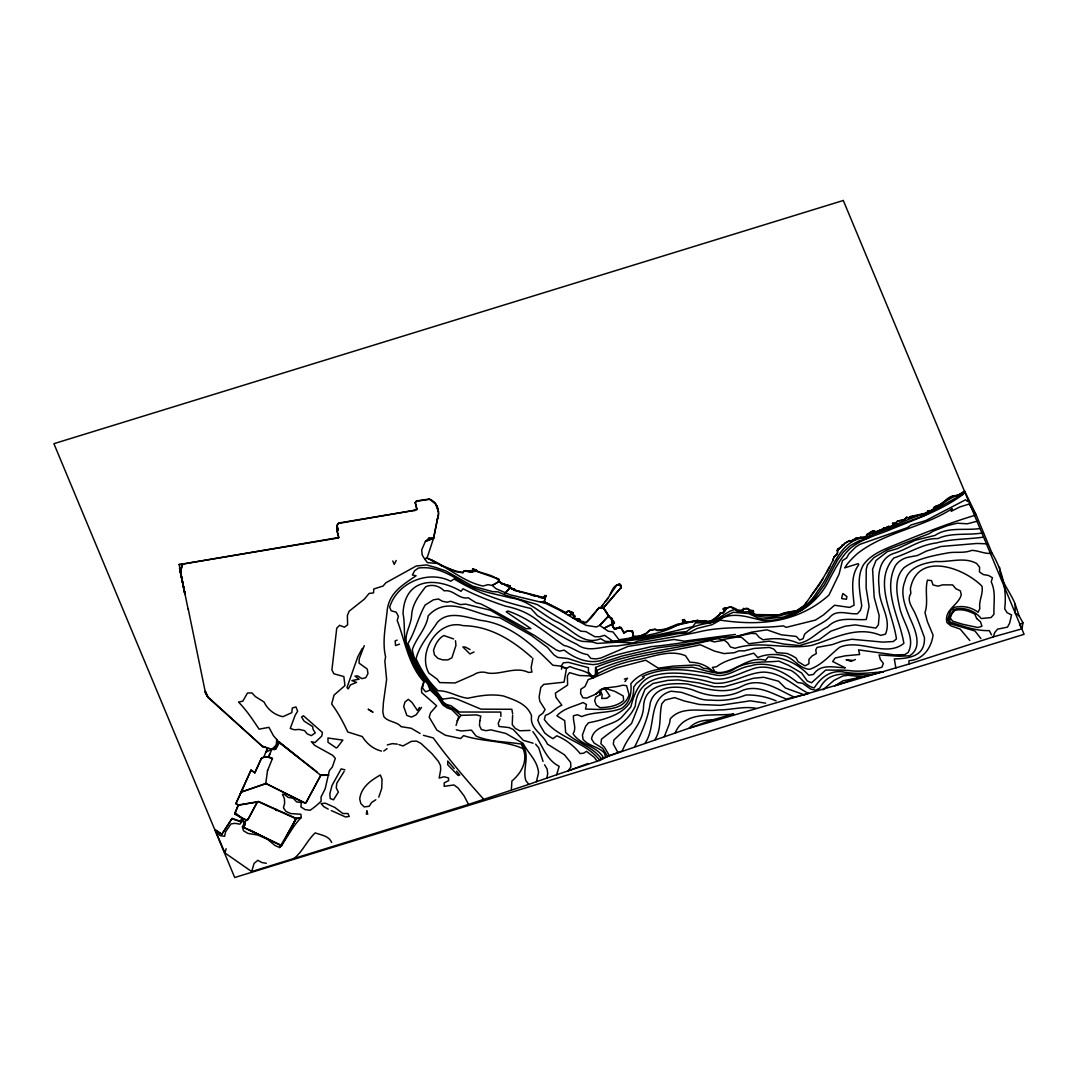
<?xml version="1.0" encoding="UTF-8"?>
<svg xmlns="http://www.w3.org/2000/svg" width="1078" height="1078" viewBox="0 0 1078 1078"><rect width="100%" height="100%" fill="white"/><g stroke="black" fill="none" stroke-linecap="round" stroke-linejoin="round"><path stroke-width="1.5" d="M600.244 759.006L689.125 728.202L908.943 664.061L908.997 660.625C922.768 660.086 931.446 647.905 933.063 635.063L927.43 621.75L924.978 612.654C928.562 602.063 924.614 590.784 927.444 580.166L931.473 580.584L933.063 584.977L938.049 586.149L942.684 584.842L952.656 584.909L955.755 588.655L960.336 590.879L961.28 594.706C958.733 605.23 943.654 609.784 946.956 622.612L950.742 625.779L960.228 629.134L969.796 640.494M465.305 571.111L471.665 572.054L472.757 568.672L476.489 570.181L476.409 571.273L498.279 578.994L499.154 580.651C493.118 574.655 484.049 574.062 476.489 570.895L471.733 571.677L463.688 571.057L463.513 571.987M561.517 669.29L561.638 667.107L566.476 668.427L569.939 666.5C577.606 670.368 588.022 670.112 593.035 677.981L616.09 668.01L645.695 660.208L658.24 668.144L673.494 666.11L694.192 665.018L699.258 665.732L703.355 668.266L708.098 668.791C727.273 682.387 744.79 654.265 765.528 660.315L768.048 657.001C783.383 656.785 798.515 664.008 808.756 675.273L813.513 674.41C820.816 663.253 834.372 667.511 845.314 667.848L832.661 661.528L835.194 657.984L845.179 655.828L859.638 654.494L858.573 649.859L894.349 654.885L904.725 654.629L908.08 652.567C916.084 638.028 902.865 622.302 899.753 607.938C896.869 594.625 893.406 578.657 904.011 567.675C915.882 559.091 931.756 555.884 946.241 553.23C954.609 551.222 963.557 553.728 971.682 550.386C978.635 550.427 985.036 554.402 992.056 553.23C1001.92 569.575 1007.162 589.693 1004.683 608.72L1007.068 612.668L1011.541 614.945L1009.655 623.097L1007.485 627.153L997.541 629.161L994.765 632.503L993.202 636.923L908.943 664.061M512.602 715.32L512.252 724.685L515.351 728.432L519.717 730.763L530.08 730.426M476.489 570.181L476.409 571.273L471.463 571.663M479.831 720.845L479.467 725.481L481.394 729.55L485.935 730.682L491.002 729.873L505.946 733.498L523.046 743.335C528.26 753.414 537.612 760.677 538.555 772.751L536.426 781.698L528.826 784.393L468.539 804.404L251.686 871.563L224.938 852.967L214.913 829.467L221.758 834.237L214.845 829.844M999.589 567.23C999.858 580.692 1010.248 591.66 1015.031 603.747L1015.193 613.059L1019.06 615.834L1022.941 622.72L1022.038 628.811L993.202 636.923M684.543 620.308L685.716 622.235L697.601 621.319L707.976 622.1L712.854 621.346L729.887 611.199L734.59 609.407L738.673 612.142L748.954 611.711C760.044 620.146 775.634 616.993 787.937 613.517C801.506 612.156 811.195 601.645 817.933 590.663C833.577 571.084 837.552 538.987 868.059 536.992L870.876 533.381L877.236 532.074L877.95 530.888C894.767 525.687 910.667 517.723 927.606 512.764L927.754 511.174L930.422 510.81C941.579 505.771 949.381 496.702 961.509 494.196M832.822 560.762L833.011 559.118M682.926 622.41L682.401 619.823L684.53 620.874C685.419 618.327 679.706 621.076 684.301 619.5L685.648 622.626L697.601 620.659L698.854 621.723L704.756 620.915C710.981 623.879 715.792 617.654 720.117 614.15L720.266 612.937L722.974 612.587L727.3 607.83L730.83 606.752L736.139 608.922C740.586 615.363 743.052 606.388 748.294 608.679L749.439 610.418L753.401 611.482L753.185 610.606L749.506 610.027M422.266 555.116L424.705 559.078L427.023 558.081C446.508 565.775 462.422 581.527 483.025 586.068L487.916 584.653L492.269 585.448L496.082 588.736L510.083 594.786L545.495 603.289L559.455 610.094L577.229 620.497L579.25 619.284L580.18 619.715L579.937 621.305L584.492 622.734L586.109 622.626L590.946 618.004L599.152 607.561L603.357 607.844L608.652 616.05L605.432 610.364M267.56 770.393L265.727 783.814L241.054 792.141L235.947 803.447L238.292 805.293L258.343 801.736L296.14 818.781L301.18 817.555L300.883 814.254L290.615 813.567L285.953 811.357L283.433 807.867L284.619 803.339L284.43 798.69L282.423 794.297L284.43 794.459L288.23 797.397L293.189 798.259L296.571 801.843L301.368 802.584L300.87 806.87L305.007 809.565L310.046 810.292A75.46 67.591 10.6 0 0 321.136 801.143L321.028 797.046L325.179 788.746L329.369 770.595L332.361 766.97L335.325 758.333L332.684 755.341L314.722 745.383L311.353 741.691L314.992 742.553L321.796 736.031L322.43 732.488L303.444 715.765L301.597 717.005L304.05 721.074L312.674 726.572L313.065 729.334L315.261 732.919L311.286 735.641L307.311 733.943L304.495 730.601L299.401 729.456L294.254 729.766L290.265 728.418L295.156 715.24L297.636 711.237L295.992 706.925L292.286 708.03L291.801 712.666L282.921 716.695C274.62 715.01 267.708 709.593 264.029 701.967L255.378 696.59L251.982 692.911L247.468 693.019L242.793 701.172L238.521 702.074C246.458 710.119 252.751 719.659 259.111 729.186L268.907 727.327L273.408 735.681L279.296 742.594L320.853 775.365L328.884 775.244L320.934 774.974L305.963 802.665L304.966 802.84L265.794 783.436L241.054 792.141L250.972 770.096L254.907 772.751L250.972 770.096M366.358 814.254L366.843 810.683L367.706 814.227M574.695 616.037L572.324 614.514L568.456 615.12L572.391 614.137L574.062 615.444L572.876 617.775L580.18 619.715L579.937 621.305L577.229 620.497L586.203 625.375L596.498 626.965L599.732 625.375L608.72 615.673M620.955 587.82L620.268 584.438C611.293 583.899 611.172 597.145 605.284 601.578M536.426 781.698L546.869 778.114L547.718 773.519L547.072 768.964L544.619 764.787M337.023 530.322L338.788 537.518L179.069 564.656L338.721 537.895C337.993 533.287 334.638 527.021 338.654 523.032L414.72 510.298L338.586 523.409L336.942 525.727L338.142 530.497L336.942 530.699L338.222 530.12L337.01 525.336M180.201 571.839L182.788 563.551L180.417 572.162L184.864 593.695L179.137 564.279M276.763 739.387L276.291 745.1L272.855 749.412L262.816 746.758L208.054 697.506L205.696 693.127M206.248 694.677L205.305 691.51L208.121 697.116L262.816 746.758M206.626 694.825L206.936 695.323M221.677 834.615L232.107 818.418L240.529 821.342M234.748 813.418L235.22 814.429L235.085 812.772L242.186 818.337L246.323 820.102L247.9 819.671L257.44 801.897L238.359 804.916L234.681 813.796L242.186 818.337M239.72 795.106L243.399 787.156M238.103 805.549L235.004 813.162M238.359 804.916L235.866 803.838L250.904 770.474M241.108 820.223L242.254 817.959L235.287 814.052M244.989 824.468L244.477 822.703L242.402 826.826L243.574 827.325L244.989 824.468L242.254 817.959L246.323 820.102M247.846 819.671L257.507 801.52M261.914 745.949L265.916 747.256M254.907 772.751L261.375 758.427L263.841 756.904L268.489 756.796L272.505 758.4L267.492 770.77M248.883 829.548L281.601 845.704L296.221 818.404L301.18 817.555C292.596 826.193 287.327 837.916 279.701 847.537L275.011 845.516L267.29 839.156L257.885 835.059L247.886 833.402L243.493 830.72L242.402 826.826L281.601 845.704L243.574 827.325L245.07 824.091L244.598 823.147M267.425 748.078L263.773 757.282L261.294 758.804M269.958 753.751L268.409 757.174L263.841 756.904M265.794 783.436L304.899 803.231L305.896 803.056L320.934 774.974M272.491 749.277L275.577 749.183L279.418 742.567M268.489 756.796L272.438 758.777L268.409 757.174L272.128 748.752C273.785 750.463 278.151 744.548 279.377 742.216L276.763 743.55L279.377 742.216M274.89 749.412L272.842 749.143M273.448 748.523C278.488 748.119 272.478 751.11 273.448 748.523L266.212 751.959M280.01 742.944L316.986 771.835M258.424 801.358L275.887 809.295L276.669 810.535L276.952 809.767L296.221 818.404L287.368 835.787M276.952 809.767C276.494 811.734 274.769 807.813 276.884 810.144M298.97 757.928L279.593 742.163M285.603 838.051L296.221 818.404L279.701 847.537M414.504 510.096L416.93 509.678L415.205 502.766L416.418 500.933L429.26 499.02C437.641 501.93 440.376 512.953 437.372 519.353M437.075 505.905L438.49 512.252L435.62 503.925L429.26 499.02M435.62 503.925L433.248 501.647M463.095 572.445C450.159 571.017 438.032 562.945 427.023 558.081L433.612 538.124M438.53 513.478L437.803 517.265M441.859 565.91L432.022 560.331M470.372 571.623L465.507 570.639L463.621 571.434M476.489 570.895L475.91 569.817L471.733 571.677M498.279 578.994L496.662 578.253M498.979 579.721L498.346 578.616L498.858 581.797L492.269 585.448L498.925 581.419L511.241 588.615L514.651 589.316L510.177 587.618L505.164 593.129L510.177 587.618L510.689 588.211M514.408 590.353L514.651 589.316L514.408 590.353L511.309 588.238L514.408 590.353L543.649 597.94C543.595 595.582 547.26 595.42 544.808 595.797M531.05 595.083L534.836 596.053M543.649 597.94L544.875 595.406M544.08 602.023L545.926 595.649L544.08 602.023L540.55 601.672L546.977 603.208L565.654 612.924L568.497 610.835L572.903 612.506L572.324 614.514L568.497 610.835L565.654 612.924M545.198 602.225L544.147 601.645L565.721 612.547M572.391 614.137L572.903 612.493M573.846 618.044L578.63 619.863L579.25 619.284M580.18 619.715L579.182 619.661M584.492 622.734L583.144 621.561L577.229 620.497M586.109 622.626L599.152 607.561M596.916 610.054L598.061 608.612M599.085 607.938L600.783 607.898L603.128 604.286M614.258 595.258L603.357 607.844L608.652 616.05L608.073 614.5M610.054 594.881L616.939 584.788M616.872 585.165L618.651 584.37M608.504 616.185L614.433 622.895L611.765 624.566L612.695 620.591L614.433 622.895L611.765 624.566L614.662 629.363C619.109 624.256 615.498 635.158 611.846 624.189L603.963 628.272L599.732 625.375L608.504 616.185L611.576 618.193L614.352 623.273L603.963 628.272L608.167 631.182L613.032 631.964L619.028 639.766C638.648 636.748 660.14 634.821 677.604 624.984L692.494 621.656M612.695 620.591L611.765 624.566L611.576 618.193L612.614 620.982L611.576 618.193L608.437 616.562M621.049 586.782L620.268 584.438M620.456 585.165L619.419 584.343L620.955 586.257L618.57 584.37M613.409 596.242L620.982 587.591L603.289 608.221L600.864 607.52M616.778 628.393L621.036 627.922L623.825 632.975L627.463 631.075L632.328 630.873L627.531 630.697L623.825 632.975M623.906 632.597L621.103 627.531L619.823 627.126L614.729 628.986L611.846 624.189M633.136 634.861L633.109 635.441M632.436 631.398L633.392 636.828L629.282 638.863L633.46 636.451L640.763 635.858L646.409 633.15L649.67 630.145L655.047 629.094L657.593 630.293L665.678 629.026L677.388 624.189L683.223 623.044L665.598 629.417L657.526 630.67L654.979 629.471L649.589 630.522L646.342 633.527L637.947 636.896L633.392 636.828L632.328 630.873L632.543 632.651M661.636 629.687L663.59 629.741M682.994 622.033L684.988 621.373L682.994 622.033L683.156 623.434M698.854 621.723L697.776 620.308M704.001 621.319L704.837 620.537C710.968 623.96 716.56 616.144 720.117 614.15M717.53 616.36L718.81 615.255M720.266 612.937L722.893 612.964L727.3 607.83C718.433 607.103 728.472 613.894 723.298 608.76L724.066 610.121M723.217 609.151L724.578 608.518M724.524 608.908L730.83 606.752M742.742 610.768L743.483 608.329M749.439 610.418L748.294 608.679M751.245 610.754L753.226 614.164L753.077 612.789L755.624 614.554L778.761 614.932L785.067 612.668L796.817 610.566L803.272 606.186M833.914 556.72C833.173 559.105 836.043 554.294 837.404 553.715M837.323 550.588L841.918 546.209L837.539 549.376L837.714 552.502M837.539 549.376L839.722 548.217M837.875 550.225L837.619 548.998L838.105 550.171L839.789 547.84M843.872 544.956L842.174 545.333L849.383 540.536L851.782 541.264L849.302 540.927L844.451 543.299M856.606 537.693L852.375 540.334L855.164 539.687C856.094 535.874 863.694 539.256 856.538 538.07M868.059 536.992L860.217 537.383L864.987 537.895L867.211 535.281L863.155 538.367M877.303 531.697L875.808 532.128L873.153 530.753L866.887 534.688L869.798 532.734C873.274 529.231 876.683 533.502 880.47 530.214L875.808 532.128L873.072 531.131M877.883 531.265L885.388 528.961L881.804 529.352L877.236 532.074M883.03 529.648L888.501 526.212L890.563 526.846L895.279 523.356L892.584 523.288L895.279 523.356L890.495 527.236L888.42 526.59L881.723 529.729L885.388 528.961M883.394 528.463L883.812 527.694L884.971 528.516M883.502 529.123L883.461 528.085M893.649 524.663L892.517 523.665M896.209 522.278C898.863 519.353 904.294 521.294 906.531 517.278L909.118 517.75L910.358 516.551L927.606 512.764L936.068 507.603M897.489 521.348L901.841 520.351M901.774 520.728L905.264 519.084L906.531 517.278M906.463 517.656L909.118 517.75M909.05 518.127L910.358 516.551M926.716 513.397L927.754 511.174L926.716 513.397L910.29 516.928M927.686 511.551L929.438 510.487M929.357 510.864L930.422 510.81L927.606 512.764M930.354 511.188L933.535 509.059M934.127 507.334L936.149 506.31C942.576 505.232 946.215 498.292 952.588 496.352L958.113 495.516L964.675 491.191L958.194 495.139L952.656 495.974C946.282 497.915 942.657 504.854 936.216 505.919L934.127 507.334L933.467 509.449M422.185 554.537L421.687 549.847L425.406 541.399L433.545 538.501L437.87 516.888M479.872 720.656L480.801 716.075L476.463 714.903L460.912 715.361L453.259 708.92L443.961 704.675C430.324 686.78 413.992 669.896 408.171 647.285C402.067 636.572 411.055 626.439 411.607 615.578C412.133 604.179 419.032 595.379 425.662 586.809C431.982 583.75 439.447 585.933 444.163 590.852C453.218 589.167 459.012 599.691 468.162 597.778L475.897 602.683L480.815 603.936A264.312 236.742 10.6 0 1 494.546 611.118L526.091 628.69L530.915 628.609L506.229 611.859L507.805 610.97C528.57 617.99 546.169 632.84 563.848 645.412C572.364 647.056 579.102 653.578 587.645 654.602L590.838 658.389L595.891 658.941L600.931 657.998L628.272 646.315L674.019 639.47L684.301 641.154L735.371 634.43M456.075 725.427L458.797 716.627L451.722 709.567L446.885 707.801L442.829 704.904L437.291 696.819L430.203 690.028L428.37 685.635M437.668 517.858L433.545 538.501M574.48 616.953L574.062 615.444L574.48 616.953L574.763 615.659M976.668 618.489L974.768 614.083C968.772 610.93 961.643 608.652 954.879 610.377L951.982 613.692L950.203 618.044L949.354 621.831L950.041 623.65L974.97 631.007L980.953 638.607M251.686 871.563L254.098 863.384L257.844 860.311L261.927 862.548L266.306 863.276M532.896 658.375L531.144 667.43L531.899 672.093L528.503 672.443C515.877 666.069 501.378 674.855 488.024 673.103A14.647 13.111 10.6 0 0 473.525 674.895L455.105 682.953L439.703 682.59L436.981 679.005L428.828 673.09C417.024 651.907 438.652 618.583 463.257 625.671C489.951 625.995 512.454 640.251 531.791 657.445M378.796 797.141L381.733 788.328L382.03 779.151L380.332 775.028C370.926 780.364 361.224 787.021 359.715 798.96L360.834 803.568L364.27 806.91L369.202 806.277L371.654 802.45L375.804 799.755M841.851 546.586L842.241 544.956M634.78 746.731C641.572 732.865 648.04 718.662 650.236 703.018C654.993 684.651 678.48 685.298 693.033 689.987C708.906 696.927 726.788 698.638 742.54 690.378C758.157 684.382 772.454 693.882 786.401 699.043L808.716 693.464C793.529 685.945 781.563 672.483 763.547 672.106C746.502 672.793 731.531 684.786 714.121 683.183C688.168 675.744 638.216 666.46 635.306 705.982C628.487 721.398 613.746 729.146 601.47 739.158L600.904 743.739L604.435 747.27L609.393 755.638L622.302 750.935C628.124 734.926 643.472 723.85 643.62 705.349C645.345 683.29 670.327 683.007 687.09 683.964C705.147 688.546 724.497 695.243 742.324 686.066C761.27 676.378 777.885 689.893 794.419 697.143M841.689 597.845L842.848 593.52L846.904 596.579L846.473 599.233L841.985 598.694M224.938 852.967L226.124 848.709M992.056 553.23L976.183 514.961L969.23 504.046L959.636 507.01L951.214 511.322L952.184 508.627C922.593 527.856 885.361 531.71 857.428 553.566A111.681 100.038 10.6 0 0 847.348 563.942L844.694 567.877L858.236 563.632L858.721 564.805C849.909 576.528 853.075 591.674 854.086 605.176L849.666 607.413L834.493 605.257L823.619 614.824L815.494 620.066L786.145 627.369L783.329 625.846C754.789 629.296 725.696 625.051 697.574 632.22C670.961 637.691 643.795 642.097 616.751 646.018C603.357 645.358 588.871 653.618 576.919 644.321C564.737 638.54 552.96 631.425 541.506 623.906C531.387 614.217 519.111 608.935 505.447 606.132C490.827 601.187 476.516 595.797 463.068 588.763L461.034 591.296C435.579 576.42 404.398 577.983 403.037 613.746C405.665 626.035 402.417 639.348 408.346 650.802C412.2 661.434 416.377 672.187 424.206 680.609L421.471 688.37L421.673 692.615L436.644 705.78L430.621 712.666L429.165 717.126L436.455 729.415M595.838 694.138L599.907 690.311L600.325 694.609L595.905 696.94L594.638 700.565L596.269 705.025L600.028 707.653C608.315 707.464 617.276 706.117 623.677 700.417L623.192 695.916L614.487 691.2L604.502 688.182L600.931 689.583L605.351 688.478L603.276 688.667L595.838 694.138L586.701 698.086L582.902 697.749L580.57 693.491L580.88 689.152L585.031 686.511L588.211 679.558L593.035 677.981L589.639 675.839L579.519 675.542L569.507 672.645L567.378 675.785L567.607 685.056L555.399 693.114L555.925 697.264L561.84 705.187C555.696 707.707 551.72 713.434 545.401 715.334L544.323 719.484C557.784 738.578 585.61 741.502 599.745 760.394L609.393 755.638M675.246 732.838C684.746 709.93 713.932 716.627 733.687 713.986L711.925 720.05L689.125 728.202C694.582 721.761 703.759 719.781 711.925 720.05M664.358 736.543L669.519 723.459L670.26 718.851C681.916 705.16 702.816 712.154 718.487 709.93C731.019 710.079 743.483 705.942 756.001 708.313M275.887 809.295L275.591 810.036L276.736 810.144M654.845 739.845C661.959 728.688 658.86 715.859 661.865 703.691L665.018 700.067L674.639 697.601L684.463 701.037L699.393 704.46L720.212 705.322L750.275 700.821L765.676 703.166M546.869 778.114L556.625 774.759L559.172 766.31C544.969 759.181 542.072 743.214 532.842 731.679M266.131 752.336L267.923 748.186M500.084 719.013L498.225 723.325L499.02 726.478L509.018 727.569L513.276 729.523L523.356 740.37L533.098 743.214M275.577 749.183L276.952 746.165L276.291 745.1L272.047 749.129M254.987 772.374L261.375 758.427M364.243 645.641L359.243 658.698L359.041 663.118L367.261 669.061L367.975 673.534L365.765 677.698L361.939 678.655L357.613 675.879L355.026 676.122L359.082 679.194L351.886 680.582L356.575 682.414L350.471 684.88L348.207 688.923L346.968 687.575L357.856 656.623L362.316 648.377M574.547 616.576L573.765 618.422L572.876 617.775M645.008 743.227C656.677 726.99 647.164 697.735 671.055 691.214L681.363 692.332L696.092 697.412A31.491 28.203 10.6 0 0 711.332 700.134C723.109 701.131 734.913 699.433 745.733 695.04C756.123 694.65 766.566 696.819 776.106 700.875M396.192 560.479L394.279 564.387L392.783 560.991M242.254 817.959L240.461 821.732L232.039 818.795M851.701 541.641L852.442 539.957M216.395 832.459L220.33 835.666L224.588 836.285L225.625 831.758L230.975 823.915L234.91 823.336L239.963 824.171L242.793 820.587L244.531 823.525L246.39 819.725L247.967 819.293M829.629 566.637L819.792 584.141L810.616 596.511M826.583 572.674L832.89 560.385M828.995 568.079L829.548 567.015M344.138 771.457L336.754 783.288L336.282 787.924L338.344 792.141L333.506 799.809L330.232 798.542L329.801 793.947L332.051 785.39L341.174 768.884L344.933 769.854M859.799 538.367L860.217 537.383M463.594 571.609L463.014 572.822L456.075 571.704L440.808 565.371M823.201 578.226L806.344 602.683M556.625 774.759L568.227 770.824L570.882 766.903L570.585 762.321L564.36 754.721L547.368 744.076C543.069 733.835 529.487 728.903 531.575 715.9C527.223 703.732 514.556 700.04 503.722 696.065C491.972 693.653 479.562 695.633 467.96 698.248C457.692 697.237 448.677 690.486 438.14 690.796C428.801 681.808 421.255 670.435 416.081 658.712C419.598 644.644 429.799 634.053 437.412 622.302C448.542 609.986 467.057 617.505 480.801 620.376C510.271 623.866 532.775 645.129 552.812 665.207L561.234 666.177L563.309 662.808L568.362 662.35L588.48 667.673L588.372 671.729L592.428 676.836C605.364 668.67 620.039 663.239 635.252 660.086C651.759 657.58 669.168 648.929 685.5 655.72L689.893 662.242C698.396 662.283 706.454 665.099 712.625 671.095L717.369 672.793M421.538 707.464L416 714.916L411.553 717.099L406.851 715.455L403.698 706.535L404.937 702.061L408.319 699.352L411.998 702.425L417.455 710.55L419.544 707.438M832.944 559.495L834.076 557.501M221.758 834.237L232.107 818.418M895.212 523.733L897.556 520.97M457.032 720.899L460.912 715.361M600.783 607.898L607.722 598.142M892.544 525.889L893.716 524.285M337.212 747.485L342.885 740.114L327.941 738.012L328.049 742.311L336.349 748.024M624.944 681.606L627.544 678.21L624.364 679.086M415.205 502.766L416.351 501.31L429.192 499.397M806.411 602.306L803.204 606.564L796.736 610.943L784.986 613.059L778.68 615.322L755.557 614.932L748.954 611.711M722.893 612.964L725.13 610.485M500.893 716.412L500.785 712.073L459.349 712.019L451.278 705.901L446.305 704.379L442.546 701.589L437.156 693.37L427.131 682.307L419.032 670.058L414.451 661.488L408.01 643.431C415.353 631.344 418.075 617.424 425.123 605.081L433.423 599.813L438.463 598.991L442.317 601.241L447.114 602.211L450.604 601.281L460.387 604.596L465.534 604.098L490.315 610.215L534.998 635.75L556.181 649.913L559.63 651.139L564.239 650.101C575.787 659.561 592.927 665.934 606.954 658.052C621.359 652.837 636.599 650.317 651.449 646.598C679.706 644.024 707.815 637.785 735.991 636.546L751.635 632.153L766.903 629.821L781.348 634.821L796.332 636.438L799.633 640.049L803.097 638.715L804.538 634.295C811.545 627.275 821.557 624.553 829.049 618.085C836.609 608.342 847.685 614.662 857.468 613.719L860.473 610.242L861.74 605.957C860.015 592.536 856.201 577.08 863.505 564.724C871.428 553.782 884.661 549.133 896.694 544.228C922.781 533.462 949.341 522.897 976.183 514.961L964.675 491.191L963.422 494.155C940.38 511.336 913.214 519.879 887.113 530.955C874.743 535.537 861.726 539.526 851.216 547.584C841.5 556.059 835.854 567.634 829.75 578.711C817.852 604.408 791.144 622.1 762.483 620.416C749.655 617.748 735.519 612.048 722.732 617.829C711.561 625.307 696.873 621.898 686.699 631.587C659.615 633.621 632.799 643.364 605.081 641.316L600.742 638.715C582.336 646.288 570.949 627.356 555.426 621.224C540.415 613.328 528.301 600.069 510.676 597.859C494.047 593.587 476.503 591.27 461.694 581.729C448.717 573.671 434.164 565.802 418.331 568.079L414.599 570.801L412.389 574.965L416.068 575.787C403.091 584.599 389.145 592.644 387.204 610.283C385.762 625.577 382.003 641.787 385.587 656.745L384.873 661.232L386.611 679.517L383.404 702.64L382.825 711.979L383.808 716.56C388.147 722.247 396.488 721.263 401.178 726.68L411.217 728.27L420.07 733.471M293.944 858.546C302.797 851.472 307.068 840.382 315.234 832.876C321.271 835.248 328.642 835.585 331.674 842.444M942.28 502.954L943.412 502.213M822.905 689.853L833.981 680.42L842.902 675.933L848.009 675.313L863.465 676.755L883.515 671.715C869.703 673.022 856.188 674.572 842.417 671.796C829.966 670.233 820.425 677.954 814.186 687.926C804.04 685.729 799.687 674.612 790.592 670.273C777.669 667.322 764.235 661.299 750.625 665.894C738.848 667.188 728.849 676.997 716.816 675.286C692.399 669.99 665.867 665.369 642.38 676.62L644.213 677.388L636.505 683.331L633.648 687.144C634.821 711.871 607.776 718.959 588.507 722.786L585.65 726.235L582.43 735.021L583.063 739.333C588.615 746.219 598.519 746.528 604.3 752.916L605.849 757.443M742.836 610.364L736.813 610M383.781 751.043L387.042 748.617M982.354 537.275C967.033 539.391 951.348 538.757 936.364 542.975C921.353 544.673 908.228 553.445 893.824 557.946C873.032 581.433 892.8 612.789 896.438 638.944L893.231 641.545L882.895 642.124L851.795 639.241L841.77 641.235L832.243 644.617L817.111 647.393L815.776 649.899L816.329 653.591L811.99 656.017L808.931 659.359L808.945 663.725L805.023 665.867L798.097 661.676L795.995 657.93L791.697 655.464L787.088 653.47L776.726 652.648L773.856 649.131L769.355 647.42L753.94 648.457L744.103 650.91L738.969 650.816L734.32 652.716L724.025 653.578L714.404 651.072L700.323 644.752C665.759 652.675 629.363 655.154 596.875 670.408L596.902 674.868L594.382 676.553L597.913 673.898L595.568 667.43C632.004 652.096 671.89 649.859 709.809 640.534L714.188 641.909L724.335 640.211L727.69 642.892L730.426 646.975L735.034 648.269C760.516 640.17 786.361 650.101 811.936 645.345C834.332 638.499 856.754 625.348 880.713 635.373L885.483 634.147C892.085 618.529 878.503 604.044 879.217 588.224C877.411 574.21 879.298 557.272 895.333 552.906C909.738 548.042 922.013 538.111 937.82 538.596C952.117 532.074 968.381 535.712 983.459 532.761M1022.941 622.72L1019.613 624.755L1022.038 628.811M962.95 494.02L924.264 515.634L872.183 534.715L868.693 537.855L859.031 540.9L850.326 545.589L843.279 552.192L837.646 559.886L824.387 584.842L816.033 596.43L809.672 603.613L802.059 609.73L783.423 617.088L762.887 619.082L757.821 617.856L748.752 613.598L733.283 612.264L710.779 622.855L695.58 622.895L692.682 626.587C665.773 633.487 638.041 639.793 610.269 641.275M427.104 557.703L424.705 559.078L427.4 562.622L437.062 563.457M833.846 557.097L837.336 554.092L837.39 550.211M474.024 651.974L469.9 653.928L462.866 646.921L465.534 647.123L470.075 649.576M588.049 763.507L568.227 770.824L599.745 760.394M617.02 628.366L619.823 627.126M592.428 676.836L596.902 674.868M697.601 621.319L704.082 620.941M855.42 659.52L850.946 661.393L846.109 659.723L852.294 660.369M430.203 690.028L425.675 691.833L422.509 688.06L424.206 680.609L425.729 681.633M397.122 640.13L395.168 640.858L395.532 645.56L399.561 644.132M977.234 521.2L967.411 523.787L957.251 523.207L947.306 525.646L933.198 531.131L929.115 533.704L886.736 550.009L873.975 557.582L867.534 564.683L866.254 569.157L866.119 587.887L869.111 606.564L866.254 619.5C853.048 620.578 838.495 615.767 827.769 626.803C817.636 631.587 809.942 641.612 798.758 643.377C787.587 638.54 775.095 637.624 763.157 639.833L759.249 637.394L755.974 633.635L751.056 633.406L735.991 636.546M858.142 677.846L834.682 685.864L843.05 680.784L863.465 676.755M603.276 688.667C609.771 686.902 616.32 687.319 622.585 685.19L626.574 685.662L629.107 694.704C623.367 712.679 600.379 709.189 585.529 709.081L586.445 704.513L583.09 702.519C574.197 706.454 563.605 708.313 556.881 715.805L564.724 720.656L565.654 732.447C576.514 742.998 593.237 746.771 601.78 759.411M387.298 744.925L392.23 743.658L397.351 744.116M697.668 620.281L685.648 622.626L684.988 621.373M869.771 674.747C852.051 676 830.437 667.471 819.792 688.114L815.75 690.216L810.723 689.098L802.423 683.223L797.572 682.549C784.959 672.389 767.886 662.62 751.42 669.371C737.231 673.952 722.583 683.506 707.438 676.876C690.526 674.141 672.834 670.974 655.909 675.084C640.238 677.86 634.214 693.316 630.859 706.845L621.804 717.099C612.883 726.343 594.328 724.578 591.512 738.834L594.045 743.011L602.589 748.307L607.722 756.5M543.73 597.562L514.476 589.976L521.038 592.159M584.572 622.356L586.189 622.249M605.728 688.141L608.194 688.047M618.489 584.748L620.2 584.815M748.213 609.057L743.416 608.706M979.538 528.597C965.053 530.659 947.643 526.67 935.152 535.362L915.397 540.24L897.233 548.702L887.463 551.545L875.996 560.506L872.587 569.197L874.164 597.266L879.19 615.632L878.368 624.863L875.888 628.097L855.285 624.876L845.058 626.224L830.801 631.182L818.997 639.806L799.593 645.533L784.353 644.118L769.113 641.154L748.806 643.728L741.516 637.3L736.584 637.138L721.371 639.793L718.083 638.634L692.898 643.27L657.095 647.891L622.168 656.003L598.101 663.967L593.062 664.654L582.726 663.293L567.89 658.537L557.703 657.405L553.984 654.885L547.489 647.406L531.063 635.279L499.747 617.681C476.031 616.4 448.61 593.304 428.222 615.821C426.416 628.609 416.256 637.772 412.295 649.711C415.488 669.411 431.227 683.627 442.357 699.137L452.14 697.857L457.139 699.11L480.977 709.162L511.848 709.284L512.656 713.865M528.826 784.393L525.875 780.661C521.981 768.479 531.131 755.004 521.685 744.17C506.498 741.435 490.584 742.297 476.099 736.072L471.436 730.156L461.182 730.965L456.25 729.819M987.354 543.851L976.951 543.46L940.959 546.492L926.433 551.074L917.499 555.48L907.406 557.393A22.53 20.172 10.6 0 0 895.468 565.492C882.37 591.323 899.766 617.937 903.863 643.35C885.725 658.079 859.948 638.257 839.533 647.339C829.858 655.033 821.867 665.153 809.605 669.317C798.502 668.603 793.475 657.162 783.032 655.424C774.597 653.888 765.703 654.063 757.753 657.567L753.751 653.187C741.206 656.906 727.03 658.86 716.533 666.73L712.369 667.403L714.701 671.338M465.507 570.639L470.237 571.111L470.291 572L470.237 571.111M465.426 571.03L470.156 571.488M633.46 636.451L637.947 636.896M698.921 621.332L702.789 621.763M423.371 735.304L433.262 737.918C448.717 759.128 466.019 779.556 483.51 799.067M538.609 597.064L542.396 598.047M502.2 583.548L510.285 585.974L510.096 587.995L510.285 585.974L502.132 583.926L498.925 581.419L502.132 583.926M730.763 607.13L736.732 610.391M398.887 744.615L402.956 745.963L411.365 741.368L416.445 741.071L420.972 743.429L432.022 753.765L438.396 761.391L440.457 765.434L440.7 769.638L439.177 778.073L444.109 776.766L448.475 777.925L448.637 780.62L444.23 782.871L444.176 786.334L453.973 784.959L458.029 787.951L464.052 795.82L468.539 804.404M381.464 751.07C373.311 749.129 366.641 743.537 362.262 736.543L347.776 731.989C343.114 722.125 338.249 712.841 331.66 704.015L334.045 695.081L344.933 685.581L343.855 676.553L333.897 673.79L331.903 669.964L336.754 628.124L339.61 625.321L344.448 627.194L347.628 624.809L347.372 615.605L349.097 611.239L364.27 599.206L369.121 593.439L373.567 592.873L373.77 589.006L383.162 585.974L385.735 582.875L416.162 566.031L426.389 564.926L436.172 567.621L445.888 570.976L472.676 586.149L492.727 591.66L497.861 591.849L507.159 595.73L537.127 604.515L580.907 631.236L585.853 631.587L594.786 636.707L599.691 636.775L604.556 635.292L612.25 640.723M472.69 569.063L476.422 570.558M373.001 712.221L368.15 709.203L372.516 711.871M568.429 611.213L572.822 612.883M453.609 638.944L443.853 635.535C438.328 638.392 435.229 644.617 433.504 650.371L434.488 654.966L437.951 658.362L442.788 659.898L447.963 659.871L451.884 657.796L455.954 645.399L455.468 640.736M804.646 694.933L785.404 688.034L778.545 681.202L763.669 677.267L753.468 678.264L724.295 686.794L713.959 686.767L698.773 682.94L678.143 679.908L667.834 680.393L652.972 683.492L645.021 689.233L631.546 723.459L613.908 739.98L613.301 744.076L617.977 752.633M561.234 666.177L566.476 668.427L564.037 682.158L543.743 684.395L540.765 687.494L539.135 696.698L539.782 701.252L545.077 709.513L542.975 713.11L539.054 716.048L537.814 720.239L539.66 724.578L544.686 732.959L548.648 736.058L552.987 738.673L556.787 735.775C565.842 739.508 573.981 745.868 580.072 753.549L583.589 753.226L586.513 751.326L594.45 757.497L597.306 761.499M629.902 630.67L632.368 631.789M331.337 810.589L345.526 816.962L349.245 816.477L347.951 813.54L342.844 813.513L334.786 807.422L325.327 803.204L321.123 803.595L323.71 806.613L328.211 809.12M511.349 790.134L511.888 781.038C521.24 773.209 528.233 760.96 523.099 748.644C504.302 740.276 483.16 742.028 463.567 735.614L460.643 738.538L445.389 735.263L436.792 730.022M431.968 560.627L433.329 561.436M967.586 501.418L965.524 499.815L925.773 520.58L911.166 524.946L907.299 527.694L859.813 544.39L855.689 547.098L848.858 553.903L846.661 557.959L842.47 560.6L839.102 574.089L828.942 595.123C797.572 622.922 759.801 626.102 720.252 620.119L711.952 624.741L697.183 628.434L688.465 633.029L678.156 633.621L637.745 641.1L633.312 642.96L617.734 642.178L597.212 643.418L592.213 641.949L581.864 641.329L576.973 639.712L537.491 615.7L530.888 608.504C504.208 602.171 477.729 593.547 454.134 578.967L450.698 581.244C427.831 569.629 397.31 582.767 389.657 607.116L391.166 610.781L396.178 612.156L398.402 616.293L397.203 620.456C405.139 641.073 408.225 664.6 423.721 681.552M976.695 618.543L980.495 621.79L981.95 626.251L977.921 627.517L962.6 624.256L952.669 621.13L950.203 618.044M581.055 621.831L578.711 619.473M588.857 673.561L591.081 675.839L595.339 675.771L595.568 667.43M619.419 584.343L620.793 585.745L620.605 584.882M456.506 771.242L459.767 775.015L458.177 775.5L447.761 764.787L447.707 761.028L454.215 768.587M535.591 744.116L538.757 747.862L543.029 761.445M604.502 688.182L609.852 696.065L606.725 698.315L601.753 698.504L602.198 694.784L600.284 690.365M180.417 572.162L179.568 567.917L188.138 609.259M950.041 623.65L947.589 619.769L950.54 610.916L953.639 607.534C962.048 605.337 971.17 606.887 978.083 612.264L979.862 608.558C978.501 600.689 983.486 594.072 981.977 586.216C963.907 567.675 917.58 550.925 910.384 588.75L910.843 593.385C905.992 601.039 913.187 608.113 915.815 615.053C919.008 622.356 921.515 629.956 924.412 637.381C925.503 656.596 908.875 658.496 894.309 658.941L895.899 668.091M603.397 607.898L604.179 609.326M603.801 758.427C597.818 746.057 580.543 745.289 573.078 733.781C576.973 727.785 572.674 721.883 573.483 715.725L577.471 714.741L581.675 716.587C594.059 711.386 608.504 713.474 621.332 708.529C629.943 703.099 631.802 693.114 630.846 683.721C645.223 665.934 671.473 668.549 692.197 667.147C706.09 670.314 722.071 678.049 735.29 668.293C748.954 660.76 763.938 662.566 778.855 661.151L788.368 665.234L801.614 672.995L807.233 680.932L811.532 682.778L825.721 670.058L836.097 670.139A89.07 79.772 10.6 0 1 851.66 670.853C861.753 671.85 872.318 670.139 881.979 667.161L883.381 663.428L880.376 659.507L879.042 654.925L899.254 656.259L909.562 655.788C923.401 647.326 914.764 628.744 909.697 617.546C905.116 606.254 899.914 593.291 904.968 581.163C908.35 567.015 923.361 563.066 935.947 561.463C949.489 562.514 963.961 556.504 976.655 563.498L979.619 567.257L979.43 571.933L983.379 574.587L988.526 575.463L992.461 577.768L991.208 581.864C996.139 592.091 993.471 603.37 993.97 614.231L991.086 617.546L981.263 618.556C974.781 610.525 963.826 606.591 953.787 609.42L949.287 617.384L949.354 621.831C962.209 625.968 975.671 631.048 989.294 630.617L991.477 634.834M208.054 697.506L205.305 691.51L207.232 696.321M1015.031 603.747L1019.06 615.834M521.685 744.17L523.099 748.644M866.955 534.311L867.143 535.672M415.273 502.375L416.997 509.301L414.585 509.705L414.653 510.676M205.588 693.397L188.205 608.881M180.269 571.461L184.864 593.695L180.484 571.771M599.907 690.311L600.325 694.609M235.085 812.772L235.22 814.429M442.357 699.137L442.546 701.589M244.477 822.703L244.531 823.525M621.036 585.866A3.908 3.49 10.6 0 1 620.861 587.941M753.468 611.105L753.01 613.166L753.468 611.105M428.936 538.097L425.406 541.399L433.45 537.652L428.936 538.097M843.292 200.481L53.9 443.678L234.708 877.519L1024.1 634.322L843.292 200.481"/></g></svg>
